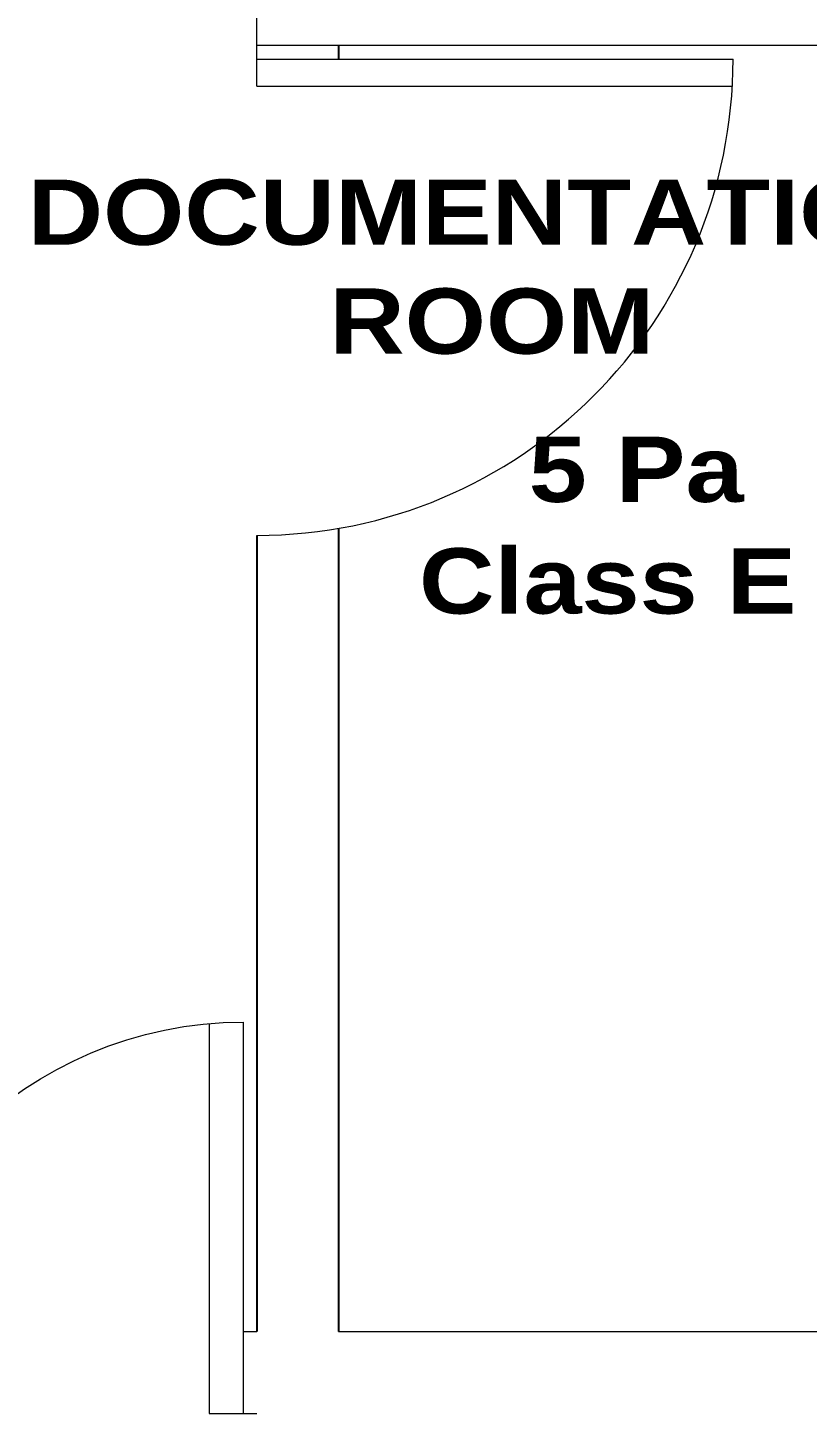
# Model space of a CAD drawing. Extents: x -57174 to 10055, y -18330 to 89882.
# Drawn here: x -32882 to -31450, y 70271 to 72817 of the extents above; entities that cross this region are included whole.
import ezdxf

# ---------------------------------------------------------------- set-up
doc = ezdxf.new("R2010")
doc.units = 0
doc.header["$LTSCALE"] = 50
doc.header["$MEASUREMENT"] = 0
for name, color, linetype in [('COLUMN', 8, 'CONTINUOUS'), ('WALL', 8, 'CONTINUOUS'), ('WINDOOW', 8, 'CONTINUOUS'), ('XREF-ARCH', 8, 'CONTINUOUS')]:
    doc.layers.add(name, color=color, linetype=linetype)
doc.styles.add('H St Bt', font='ariblk.ttf', dxfattribs={"height": 50})

# ---------------------------------------------------------------- blocks, each defined once
blk = doc.blocks.new('D1')
at = {"layer": 'WINDOOW', "color": 0, "lineweight": 0}
for p, q in [((2995.31, -11647.76), (2960.36, -11647.76)), ((2995.31, -11647.76), (2995.31, -11650.76)), ((2995.31, -11649.76), (2960.31, -11649.76))]:
    blk.add_line(p, q, dxfattribs=at)
blk.add_arc((2995.31, -11649.76), 35, 90, 180, dxfattribs=at)
blk = doc.blocks.new('b d')
at = {"layer": 'WINDOOW', "color": 0, "lineweight": 0}
for p, q in [((67237.44, 17555.04), (67233.94, 17555.04)), ((67234.94, 17526.29), (67234.94, 17555.04)), ((67237.44, 17526.39), (67237.44, 17555.04)), ((67289.94, 17526.39), (67289.94, 17555.04)), ((67289.94, 17555.04), (67293.44, 17555.04)), ((67292.44, 17526.29), (67292.44, 17555.04))]:
    blk.add_line(p, q, dxfattribs=at)
for centre, start, end in [((67234.94, 17555.04), 270, 0), ((67292.44, 17555.04), 180, 270)]:
    blk.add_arc(centre, 28.75, start, end, dxfattribs=at)
blk = doc.blocks.new('PLAN')
at = {"layer": 'WALL', "lineweight": 0}
for p, q in [((7937.5, 12437.8), (7937.5, 12590.8)), ((7937.5, 12438.4), (11900, 12438.4)), ((7912.5, 10075), (7937.5, 10075)), ((8087.5, 10075), (11825, 10075)), ((8725, 10075), (8750, 10075))]:
    blk.add_line(p, q, dxfattribs=at)
at = {"layer": 'WALL', "linetype": 'Continuous'}
for p, q in [((8087.5, 12438.4), (8087.5, 12412.8)), ((7937.5, 11537.8), (7937.5, 10075)), ((8087.5, 11550.8), (8087.5, 10075))]:
    blk.add_line(p, q, dxfattribs=at)
at = {"layer": 'WINDOOW', "lineweight": 0, "yscale": 25, "zscale": 25, "rotation": 180}
for name, p, xscale in [('D1', (82820.2, -278831.1), 25), ('b d', (-1674398.5, 448800.9), -25)]:
    blk.add_blockref(name, p, dxfattribs=dict(at, xscale=xscale))
at = {"layer": 'COLUMN', "linetype": 'Continuous', "char_height": 120, "width": 3168.977, "attachment_point": 5, "style": 'H St Bt'}
for s, insert in [('DOCUMENTATION\\PROOM', (8369, 12030.8)), ('5 Pa', (8634.3, 11658.4)), ('Class E', (8582, 11453.3))]:
    blk.add_mtext(s, dxfattribs=dict(at, insert=insert))

msp = doc.modelspace()

# ---------------------------------------------------------------- block references
at = {"layer": 'XREF-ARCH', "lineweight": 0}
msp.add_blockref('PLAN', (-40398.6, 60346), dxfattribs=at)

doc.saveas('drawing.dxf')
